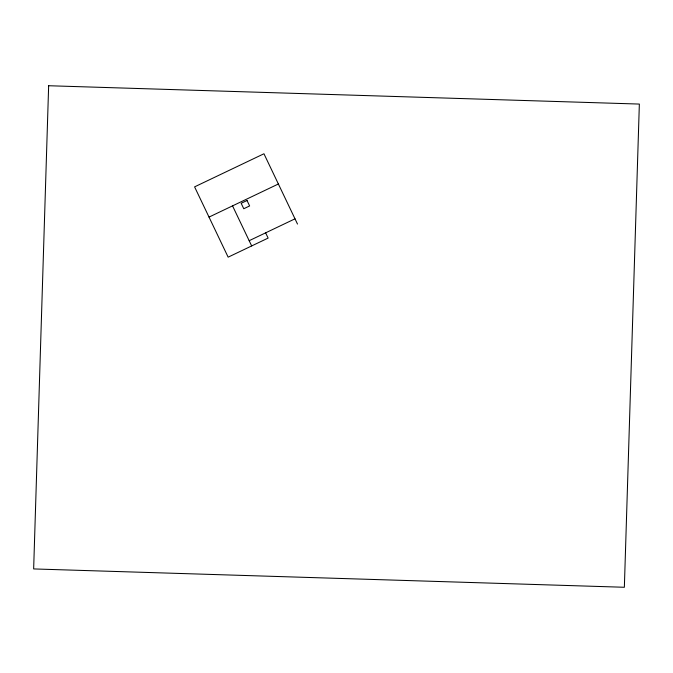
<?xml version="1.0" encoding="UTF-8"?>
<svg xmlns="http://www.w3.org/2000/svg" width="673" height="673" viewBox="0 0 673 673"><rect width="100%" height="100%" fill="white"/><g stroke="black" fill="none" stroke-linecap="round" stroke-linejoin="round"><path stroke-width="1.01" d="M209.025 217.093L278.378 183.99M249.17 240.698L295.001 218.826M297.5 224.059L263.951 153.764L194.59 186.867L228.147 257.162L268.123 238.082L265.625 232.85M232.547 205.871L251.668 245.931M48.649 85.732L33.65 568.929L624.359 587.268L639.35 104.071L48.649 85.732M247.025 200.504L241.17 203.296L243.769 208.739L249.624 205.938L247.025 200.504"/></g></svg>
